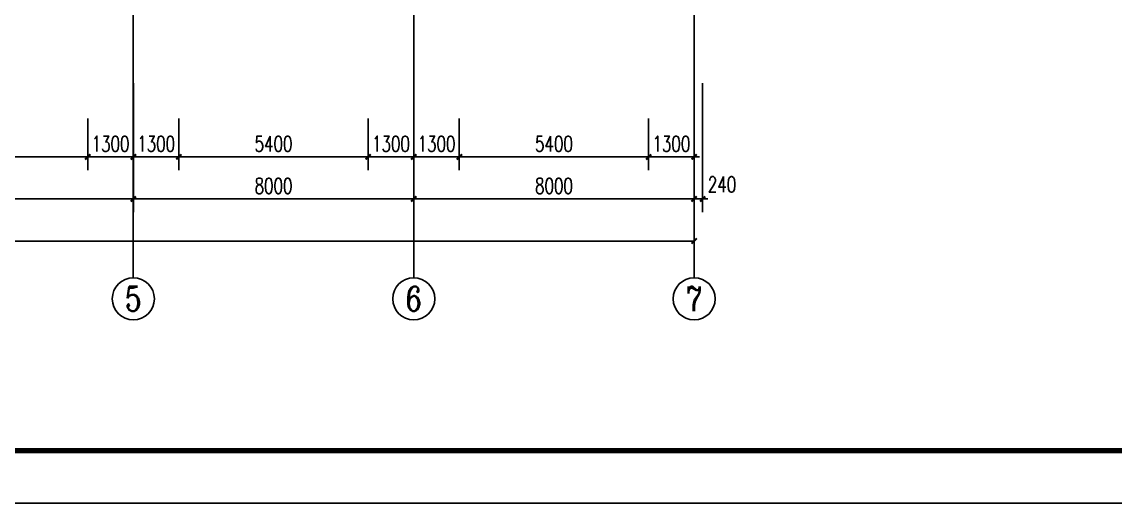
# Model space of a CAD drawing. Header units: millimetres. Extents: x 4455189 to 4808172, y 18512388 to 19204582.
# Drawn here: x 4745792 to 4776982, y 18955163 to 18968898 of the extents above; entities that cross this region are included whole.
import ezdxf
from ezdxf.enums import TextEntityAlignment as Align

# ---------------------------------------------------------------- set-up
doc = ezdxf.new("R2010")
doc.units = ezdxf.units.MM
doc.header["$LTSCALE"] = 1000
doc.header["$MEASUREMENT"] = 0
doc.linetypes.add('DOTE', pattern=[2.42, 2, -0.2, 0.02, -0.2])
doc.layers.get('Defpoints').update_dxf_attribs({"color": 1})
for name, color, linetype in [('AXIS_TEXT', 7, 'Continuous'), ('AXIS_内部', 151, 'Continuous'), ('AXIS_外部', 171, 'Continuous'), ('DOTE', 250, 'DOTE'), ('TK', 4, 'Continuous')]:
    doc.layers.add(name, color=color, linetype=linetype)
doc.styles.add('_TCH_AXIS', font='COMPLEX', dxfattribs={"bigfont": 'GBCBIG'})
doc.styles.add('_TCH_DIM_T3', font='SIMPLEX', dxfattribs={"width": 0.705882, "bigfont": 'GBCBIG'})
doc.styles.add('COMPLEX', font='COMPLEX')
doc.dimstyles.new('_TCH_ARCH&&150', dxfattribs={"dimtxt": 446.25, "dimasz": 150, "dimexe": 375, "dimexo": 450, "dimgap": 150, "dimtad": 1, "dimdec": 0, "dimzin": 0, "dimdsep": 46, "dimtxsty": '_TCH_DIM_T3', "dimblk": 'ARCHTICK', "dimcen": 0.09, "dimclrt": 7, "dimazin": 2, "dimtfac": 1, "dimtdec": 0, "dimtix": 1, "dimtmove": 2, "dimatfit": 3, "dimfxl": 0, "dimtolj": 1, "dimtzin": 0, "dimarcsym": 0})

# ---------------------------------------------------------------- blocks, each defined once
blk = doc.blocks.new('GeYuanFrame_07185655', base_point=(20.09, 4.53))
at = {"layer": 'TK'}
blk.add_lwpolyline([(20.09, 4.53), (20.09, 598.53), (861.09, 598.53), (861.09, 4.53)], close=True, dxfattribs=at)
at = {"layer": 'TK', "const_width": 1}
blk.add_lwpolyline([(45.09, 588.53), (851.09, 588.53), (851.09, 14.53), (45.09, 14.53)], close=True, dxfattribs=at)
blk = doc.blocks.new('_ArchTick')
at = {"color": 0, "linetype": 'ByBlock', "const_width": 0.4}
blk.add_lwpolyline([(-0.5, -0.5), (0.5, 0.5)], dxfattribs=at)
blk = doc.blocks.new('*D248')
at = {"layer": 'AXIS_内部', "color": 0, "lineweight": -2}
for p, q in [((4763672, 18966144), (4763672, 18964669)), ((4764972, 18966144), (4764972, 18964669)), ((4763672, 18965044), (4763522, 18965044)), ((4763672, 18965044), (4764972, 18965044)), ((4764972, 18965044), (4765122, 18965044))]:
    blk.add_line(p, q, dxfattribs=at)
at = {"layer": 'Defpoints', "color": 0}
for p in [(4763672, 18966594), (4764972, 18966594), (4764972, 18965044)]:
    blk.add_point(p, dxfattribs=at)
at = {"layer": 'AXIS_内部', "color": 0, "lineweight": -2, "xscale": 150, "yscale": 150, "zscale": 150}
blk.add_blockref('_ArchTick', (4763672, 18965044), dxfattribs=at)
at = {"layer": 'AXIS_内部', "color": 0, "lineweight": -2, "xscale": 150, "yscale": 150, "zscale": 150, "rotation": 180}
blk.add_blockref('_ArchTick', (4764972, 18965044), dxfattribs=at)
at = {"layer": 'AXIS_内部', "color": 7, "insert": (4764322, 18965417), "char_height": 446.2, "attachment_point": 5, "style": '_TCH_DIM_T3'}
blk.add_mtext('\\A1;1300', dxfattribs=at)
blk = doc.blocks.new('*D249')
at = {"layer": 'AXIS_内部', "color": 0, "lineweight": -2}
for p, q in [((4758272, 18966144), (4758272, 18964669)), ((4763672, 18966144), (4763672, 18964669)), ((4758272, 18965044), (4763672, 18965044))]:
    blk.add_line(p, q, dxfattribs=at)
at = {"layer": 'Defpoints', "color": 0}
for p in [(4758272, 18966594), (4763672, 18966594), (4763672, 18965044)]:
    blk.add_point(p, dxfattribs=at)
at = {"layer": 'AXIS_内部', "color": 0, "lineweight": -2, "xscale": 150, "yscale": 150, "zscale": 150, "rotation": 180}
blk.add_blockref('_ArchTick', (4758272, 18965044), dxfattribs=at)
at = {"layer": 'AXIS_内部', "color": 0, "lineweight": -2, "xscale": 150, "yscale": 150, "zscale": 150}
blk.add_blockref('_ArchTick', (4763672, 18965044), dxfattribs=at)
at = {"layer": 'AXIS_内部', "color": 7, "insert": (4760972, 18965417), "char_height": 446.2, "attachment_point": 5, "style": '_TCH_DIM_T3'}
blk.add_mtext('\\A1;5400', dxfattribs=at)
blk = doc.blocks.new('*D250')
at = {"layer": 'AXIS_内部', "color": 0, "lineweight": -2}
for p, q in [((4756972, 18966144), (4756972, 18964669)), ((4758272, 18966144), (4758272, 18964669)), ((4756972, 18965044), (4756822, 18965044)), ((4756972, 18965044), (4758272, 18965044)), ((4758272, 18965044), (4758422, 18965044))]:
    blk.add_line(p, q, dxfattribs=at)
at = {"layer": 'Defpoints', "color": 0}
for p in [(4756972, 18966594), (4758272, 18966594), (4758272, 18965044)]:
    blk.add_point(p, dxfattribs=at)
at = {"layer": 'AXIS_内部', "color": 0, "lineweight": -2, "xscale": 150, "yscale": 150, "zscale": 150}
blk.add_blockref('_ArchTick', (4756972, 18965044), dxfattribs=at)
at = {"layer": 'AXIS_内部', "color": 0, "lineweight": -2, "xscale": 150, "yscale": 150, "zscale": 150, "rotation": 180}
blk.add_blockref('_ArchTick', (4758272, 18965044), dxfattribs=at)
at = {"layer": 'AXIS_内部', "color": 7, "insert": (4757622, 18965417), "char_height": 446.2, "attachment_point": 5, "style": '_TCH_DIM_T3'}
blk.add_mtext('\\A1;1300', dxfattribs=at)
blk = doc.blocks.new('*D251')
at = {"layer": 'AXIS_内部', "color": 0, "lineweight": -2}
for p, q in [((4755672, 18966144), (4755672, 18964669)), ((4756972, 18966144), (4756972, 18964669)), ((4755672, 18965044), (4755522, 18965044)), ((4755672, 18965044), (4756972, 18965044)), ((4756972, 18965044), (4757122, 18965044))]:
    blk.add_line(p, q, dxfattribs=at)
at = {"layer": 'Defpoints', "color": 0}
for p in [(4755672, 18966594), (4756972, 18966594), (4756972, 18965044)]:
    blk.add_point(p, dxfattribs=at)
at = {"layer": 'AXIS_内部', "color": 0, "lineweight": -2, "xscale": 150, "yscale": 150, "zscale": 150}
blk.add_blockref('_ArchTick', (4755672, 18965044), dxfattribs=at)
at = {"layer": 'AXIS_内部', "color": 0, "lineweight": -2, "xscale": 150, "yscale": 150, "zscale": 150, "rotation": 180}
blk.add_blockref('_ArchTick', (4756972, 18965044), dxfattribs=at)
at = {"layer": 'AXIS_内部', "color": 7, "insert": (4756322, 18965417), "char_height": 446.2, "attachment_point": 5, "style": '_TCH_DIM_T3'}
blk.add_mtext('\\A1;1300', dxfattribs=at)
blk = doc.blocks.new('*D252')
at = {"layer": 'AXIS_内部', "color": 0, "lineweight": -2}
for p, q in [((4750272, 18966144), (4750272, 18964669)), ((4755672, 18966144), (4755672, 18964669)), ((4750272, 18965044), (4755672, 18965044))]:
    blk.add_line(p, q, dxfattribs=at)
at = {"layer": 'Defpoints', "color": 0}
for p in [(4750272, 18966594), (4755672, 18966594), (4755672, 18965044)]:
    blk.add_point(p, dxfattribs=at)
at = {"layer": 'AXIS_内部', "color": 0, "lineweight": -2, "xscale": 150, "yscale": 150, "zscale": 150, "rotation": 180}
blk.add_blockref('_ArchTick', (4750272, 18965044), dxfattribs=at)
at = {"layer": 'AXIS_内部', "color": 0, "lineweight": -2, "xscale": 150, "yscale": 150, "zscale": 150}
blk.add_blockref('_ArchTick', (4755672, 18965044), dxfattribs=at)
at = {"layer": 'AXIS_内部', "color": 7, "insert": (4752972, 18965417), "char_height": 446.2, "attachment_point": 5, "style": '_TCH_DIM_T3'}
blk.add_mtext('\\A1;5400', dxfattribs=at)
blk = doc.blocks.new('*D253')
at = {"layer": 'AXIS_内部', "color": 0, "lineweight": -2}
for p, q in [((4748972, 18966144), (4748972, 18964669)), ((4750272, 18966144), (4750272, 18964669)), ((4748972, 18965044), (4748822, 18965044)), ((4748972, 18965044), (4750272, 18965044)), ((4750272, 18965044), (4750422, 18965044))]:
    blk.add_line(p, q, dxfattribs=at)
at = {"layer": 'Defpoints', "color": 0}
for p in [(4748972, 18966594), (4750272, 18966594), (4750272, 18965044)]:
    blk.add_point(p, dxfattribs=at)
at = {"layer": 'AXIS_内部', "color": 0, "lineweight": -2, "xscale": 150, "yscale": 150, "zscale": 150}
blk.add_blockref('_ArchTick', (4748972, 18965044), dxfattribs=at)
at = {"layer": 'AXIS_内部', "color": 0, "lineweight": -2, "xscale": 150, "yscale": 150, "zscale": 150, "rotation": 180}
blk.add_blockref('_ArchTick', (4750272, 18965044), dxfattribs=at)
at = {"layer": 'AXIS_内部', "color": 7, "insert": (4749622, 18965417), "char_height": 446.2, "attachment_point": 5, "style": '_TCH_DIM_T3'}
blk.add_mtext('\\A1;1300', dxfattribs=at)
blk = doc.blocks.new('*D254')
at = {"layer": 'AXIS_内部', "color": 0, "lineweight": -2}
for p, q in [((4747672, 18966144), (4747672, 18964669)), ((4748972, 18966144), (4748972, 18964669)), ((4747672, 18965044), (4747522, 18965044)), ((4747672, 18965044), (4748972, 18965044)), ((4748972, 18965044), (4749122, 18965044))]:
    blk.add_line(p, q, dxfattribs=at)
at = {"layer": 'Defpoints', "color": 0}
for p in [(4747672, 18966594), (4748972, 18966594), (4748972, 18965044)]:
    blk.add_point(p, dxfattribs=at)
at = {"layer": 'AXIS_内部', "color": 0, "lineweight": -2, "xscale": 150, "yscale": 150, "zscale": 150}
blk.add_blockref('_ArchTick', (4747672, 18965044), dxfattribs=at)
at = {"layer": 'AXIS_内部', "color": 0, "lineweight": -2, "xscale": 150, "yscale": 150, "zscale": 150, "rotation": 180}
blk.add_blockref('_ArchTick', (4748972, 18965044), dxfattribs=at)
at = {"layer": 'AXIS_内部', "color": 7, "insert": (4748322, 18965417), "char_height": 446.2, "attachment_point": 5, "style": '_TCH_DIM_T3'}
blk.add_mtext('\\A1;1300', dxfattribs=at)
blk = doc.blocks.new('*D255')
at = {"layer": 'AXIS_内部', "color": 0, "lineweight": -2}
for p, q in [((4742272, 18966144), (4742272, 18964669)), ((4747672, 18966144), (4747672, 18964669)), ((4742272, 18965044), (4747672, 18965044))]:
    blk.add_line(p, q, dxfattribs=at)
at = {"layer": 'Defpoints', "color": 0}
for p in [(4742272, 18966594), (4747672, 18966594), (4747672, 18965044)]:
    blk.add_point(p, dxfattribs=at)
at = {"layer": 'AXIS_内部', "color": 0, "lineweight": -2, "xscale": 150, "yscale": 150, "zscale": 150, "rotation": 180}
blk.add_blockref('_ArchTick', (4742272, 18965044), dxfattribs=at)
at = {"layer": 'AXIS_内部', "color": 0, "lineweight": -2, "xscale": 150, "yscale": 150, "zscale": 150}
blk.add_blockref('_ArchTick', (4747672, 18965044), dxfattribs=at)
at = {"layer": 'AXIS_内部', "color": 7, "insert": (4744972, 18965417), "char_height": 446.2, "attachment_point": 5, "style": '_TCH_DIM_T3'}
blk.add_mtext('\\A1;5400', dxfattribs=at)
blk = doc.blocks.new('*D424')
at = {"layer": 'AXIS_外部', "color": 0, "lineweight": -2}
for p, q in [((4740972, 18967144), (4740972, 18963469)), ((4748972, 18967144), (4748972, 18963469)), ((4740972, 18963844), (4748972, 18963844))]:
    blk.add_line(p, q, dxfattribs=at)
at = {"layer": 'Defpoints', "color": 0}
for p in [(4740972, 18967594), (4748972, 18967594), (4748972, 18963844)]:
    blk.add_point(p, dxfattribs=at)
at = {"layer": 'AXIS_外部', "color": 0, "lineweight": -2, "xscale": 150, "yscale": 150, "zscale": 150, "rotation": 180}
blk.add_blockref('_ArchTick', (4740972, 18963844), dxfattribs=at)
at = {"layer": 'AXIS_外部', "color": 0, "lineweight": -2, "xscale": 150, "yscale": 150, "zscale": 150}
blk.add_blockref('_ArchTick', (4748972, 18963844), dxfattribs=at)
at = {"layer": 'AXIS_外部', "color": 7, "insert": (4744972, 18964217), "char_height": 446.2, "attachment_point": 5, "style": '_TCH_DIM_T3'}
blk.add_mtext('\\A1;8000', dxfattribs=at)
blk = doc.blocks.new('*D425')
at = {"layer": 'AXIS_外部', "color": 0, "lineweight": -2}
for p, q in [((4748972, 18967144), (4748972, 18963469)), ((4756972, 18967144), (4756972, 18963469)), ((4748972, 18963844), (4756972, 18963844))]:
    blk.add_line(p, q, dxfattribs=at)
at = {"layer": 'Defpoints', "color": 0}
for p in [(4748972, 18967594), (4756972, 18967594), (4756972, 18963844)]:
    blk.add_point(p, dxfattribs=at)
at = {"layer": 'AXIS_外部', "color": 0, "lineweight": -2, "xscale": 150, "yscale": 150, "zscale": 150, "rotation": 180}
blk.add_blockref('_ArchTick', (4748972, 18963844), dxfattribs=at)
at = {"layer": 'AXIS_外部', "color": 0, "lineweight": -2, "xscale": 150, "yscale": 150, "zscale": 150}
blk.add_blockref('_ArchTick', (4756972, 18963844), dxfattribs=at)
at = {"layer": 'AXIS_外部', "color": 7, "insert": (4752972, 18964217), "char_height": 446.2, "attachment_point": 5, "style": '_TCH_DIM_T3'}
blk.add_mtext('\\A1;8000', dxfattribs=at)
blk = doc.blocks.new('*D426')
at = {"layer": 'AXIS_外部', "color": 0, "lineweight": -2}
for p, q in [((4756972, 18967144), (4756972, 18963469)), ((4764972, 18967144), (4764972, 18963469)), ((4756972, 18963844), (4764972, 18963844))]:
    blk.add_line(p, q, dxfattribs=at)
at = {"layer": 'Defpoints', "color": 0}
for p in [(4756972, 18967594), (4764972, 18967594), (4764972, 18963844)]:
    blk.add_point(p, dxfattribs=at)
at = {"layer": 'AXIS_外部', "color": 0, "lineweight": -2, "xscale": 150, "yscale": 150, "zscale": 150, "rotation": 180}
blk.add_blockref('_ArchTick', (4756972, 18963844), dxfattribs=at)
at = {"layer": 'AXIS_外部', "color": 0, "lineweight": -2, "xscale": 150, "yscale": 150, "zscale": 150}
blk.add_blockref('_ArchTick', (4764972, 18963844), dxfattribs=at)
at = {"layer": 'AXIS_外部', "color": 7, "insert": (4760972, 18964217), "char_height": 446.2, "attachment_point": 5, "style": '_TCH_DIM_T3'}
blk.add_mtext('\\A1;8000', dxfattribs=at)
blk = doc.blocks.new('*D427')
at = {"layer": 'AXIS_外部', "color": 0, "lineweight": -2}
for p, q in [((4764972, 18967144), (4764972, 18963469)), ((4765212, 18967144), (4765212, 18963469)), ((4764972, 18963844), (4764822, 18963844)), ((4764972, 18963844), (4765212, 18963844)), ((4765212, 18963844), (4765362, 18963844))]:
    blk.add_line(p, q, dxfattribs=at)
at = {"layer": 'Defpoints', "color": 0}
for p in [(4764972, 18967594), (4765212, 18967594), (4765212, 18963844)]:
    blk.add_point(p, dxfattribs=at)
at = {"layer": 'AXIS_外部', "color": 0, "lineweight": -2, "xscale": 150, "yscale": 150, "zscale": 150}
blk.add_blockref('_ArchTick', (4764972, 18963844), dxfattribs=at)
at = {"layer": 'AXIS_外部', "color": 0, "lineweight": -2, "xscale": 150, "yscale": 150, "zscale": 150, "rotation": 180}
blk.add_blockref('_ArchTick', (4765212, 18963844), dxfattribs=at)
at = {"layer": 'AXIS_外部', "color": 7, "insert": (4765767, 18964257), "char_height": 446.2, "attachment_point": 5, "style": '_TCH_DIM_T3'}
blk.add_mtext('\\A1;240', dxfattribs=at)
blk = doc.blocks.new('*D428')
at = {"layer": 'AXIS_外部', "color": 0, "lineweight": -2}
for p, q in [((4716972, 18967144), (4716972, 18962269)), ((4764972, 18967144), (4764972, 18962269)), ((4716972, 18962644), (4764972, 18962644))]:
    blk.add_line(p, q, dxfattribs=at)
at = {"layer": 'Defpoints', "color": 0}
for p in [(4716972, 18967594), (4764972, 18967594), (4764972, 18962644)]:
    blk.add_point(p, dxfattribs=at)
at = {"layer": 'AXIS_外部', "color": 0, "lineweight": -2, "xscale": 150, "yscale": 150, "zscale": 150, "rotation": 180}
blk.add_blockref('_ArchTick', (4716972, 18962644), dxfattribs=at)
at = {"layer": 'AXIS_外部', "color": 0, "lineweight": -2, "xscale": 150, "yscale": 150, "zscale": 150}
blk.add_blockref('_ArchTick', (4764972, 18962644), dxfattribs=at)
at = {"layer": 'AXIS_外部', "color": 7, "insert": (4740972, 18963017), "char_height": 446.2, "attachment_point": 5, "style": '_TCH_DIM_T3'}
blk.add_mtext('\\A1;48000', dxfattribs=at)
blk = doc.blocks.new('_AXISO')
blk.add_circle((0, 0), 0.5)
at = {"layer": 'AXIS_TEXT', "style": 'COMPLEX', "width": 1.041667}
blk.add_attdef('A', text='', height=0.56, dxfattribs=at).set_placement((-0.25, -0.28), (0.25, -0.28), align=Align.FIT)

msp = doc.modelspace()

# ---------------------------------------------------------------- linework, layer by layer
at = {"layer": 'AXIS_外部'}
for p, q in [((4748971.6, 18967594.3), (4748971.6, 18961594.3)), ((4756971.6, 18967594.3), (4756971.6, 18961594.3)), ((4764971.6, 18967594.3), (4764971.6, 18961594.3))]:
    msp.add_line(p, q, dxfattribs=at)
at = {"layer": 'DOTE'}
for p, q in [((4748971.6, 19027594.3), (4748971.6, 18967594.3)), ((4756971.6, 19027594.3), (4756971.6, 18967594.3)), ((4764971.6, 19027594.3), (4764971.6, 18967594.3))]:
    msp.add_line(p, q, dxfattribs=at)

# ---------------------------------------------------------------- block references
at = {"layer": 'AXIS_外部', "xscale": 150, "yscale": 150, "zscale": 150}
msp.add_blockref('GeYuanFrame_07185655', (4682021.6, 18955162.9), dxfattribs=at)
at = {"layer": 'AXIS_外部'}
ref = msp.add_blockref('_AXISO', (4748971.6, 18960994.3), dxfattribs=dict(at, xscale=1200, yscale=1200, zscale=1200))
ref.add_attrib('A', '5', dxfattribs={"layer": 'AXIS_TEXT', "height": 698.9, "style": '_TCH_AXIS'}).set_placement((4748738.6, 18960644.8), (4749204.6, 18960644.8), align=Align.FIT)
ref = msp.add_blockref('_AXISO', (4756971.6, 18960994.3), dxfattribs=dict(at, xscale=1200, yscale=1200, zscale=1200))
ref.add_attrib('A', '6', dxfattribs={"layer": 'AXIS_TEXT', "height": 698.9, "style": '_TCH_AXIS'}).set_placement((4756738.6, 18960644.8), (4757204.6, 18960644.8), align=Align.FIT)
ref = msp.add_blockref('_AXISO', (4764971.6, 18960994.3), dxfattribs=dict(at, xscale=1200, yscale=1200, zscale=1200))
ref.add_attrib('A', '7', dxfattribs={"layer": 'AXIS_TEXT', "height": 698.9, "style": '_TCH_AXIS'}).set_placement((4764738.6, 18960644.8), (4765204.6, 18960644.8), align=Align.FIT)

# ---------------------------------------------------------------- dimensions: what is measured, and where the dimension line sits
at = {"layer": 'AXIS_内部'}
for p1, p2, picture, middle in [((4742271.6, 18966594.3), (4747671.6, 18966594.3), '*D255', (4744971.6, 18965417.4)), ((4747671.6, 18966594.3), (4748971.6, 18966594.3), '*D254', (4748321.6, 18965417.4)), ((4748971.6, 18966594.3), (4750271.6, 18966594.3), '*D253', (4749621.6, 18965417.4)), ((4750271.6, 18966594.3), (4755671.6, 18966594.3), '*D252', (4752971.6, 18965417.4)), ((4755671.6, 18966594.3), (4756971.6, 18966594.3), '*D251', (4756321.6, 18965417.4)), ((4756971.6, 18966594.3), (4758271.6, 18966594.3), '*D250', (4757621.6, 18965417.4)), ((4758271.6, 18966594.3), (4763671.6, 18966594.3), '*D249', (4760971.6, 18965417.4)), ((4763671.6, 18966594.3), (4764971.6, 18966594.3), '*D248', (4764321.6, 18965417.4))]:
    dim = msp.add_aligned_dim(p1=p1, p2=p2, distance=-1550, dimstyle='_TCH_ARCH&&150', dxfattribs=at)
    dim.commit()
    dim.dimension.update_dxf_attribs({"geometry": picture, "text_midpoint": middle})
at = {"layer": 'AXIS_外部'}
for p1, p2, distance, picture, middle in [((4716971.6, 18967594.3), (4764971.6, 18967594.3), -4950, '*D428', (4740971.6, 18963017.4)), ((4740971.6, 18967594.3), (4748971.6, 18967594.3), -3750, '*D424', (4744971.6, 18964217.4)), ((4748971.6, 18967594.3), (4756971.6, 18967594.3), -3750, '*D425', (4752971.6, 18964217.4)), ((4756971.6, 18967594.3), (4764971.6, 18967594.3), -3750, '*D426', (4760971.6, 18964217.4))]:
    dim = msp.add_aligned_dim(p1=p1, p2=p2, distance=distance, dimstyle='_TCH_ARCH&&150', dxfattribs=at)
    dim.commit()
    dim.dimension.update_dxf_attribs({"geometry": picture, "text_midpoint": middle})
dim = msp.add_linear_dim(base=(4765211.6, 18963844.3), p1=(4764971.6, 18967594.3), p2=(4765211.6, 18967594.3), angle=0, dimstyle='_TCH_ARCH&&150', dxfattribs=at)
dim.commit()
dim.dimension.update_dxf_attribs({"geometry": '*D427', "text_midpoint": (4765766.6, 18964256.8), "dimtype": 129})

doc.saveas('drawing.dxf')
